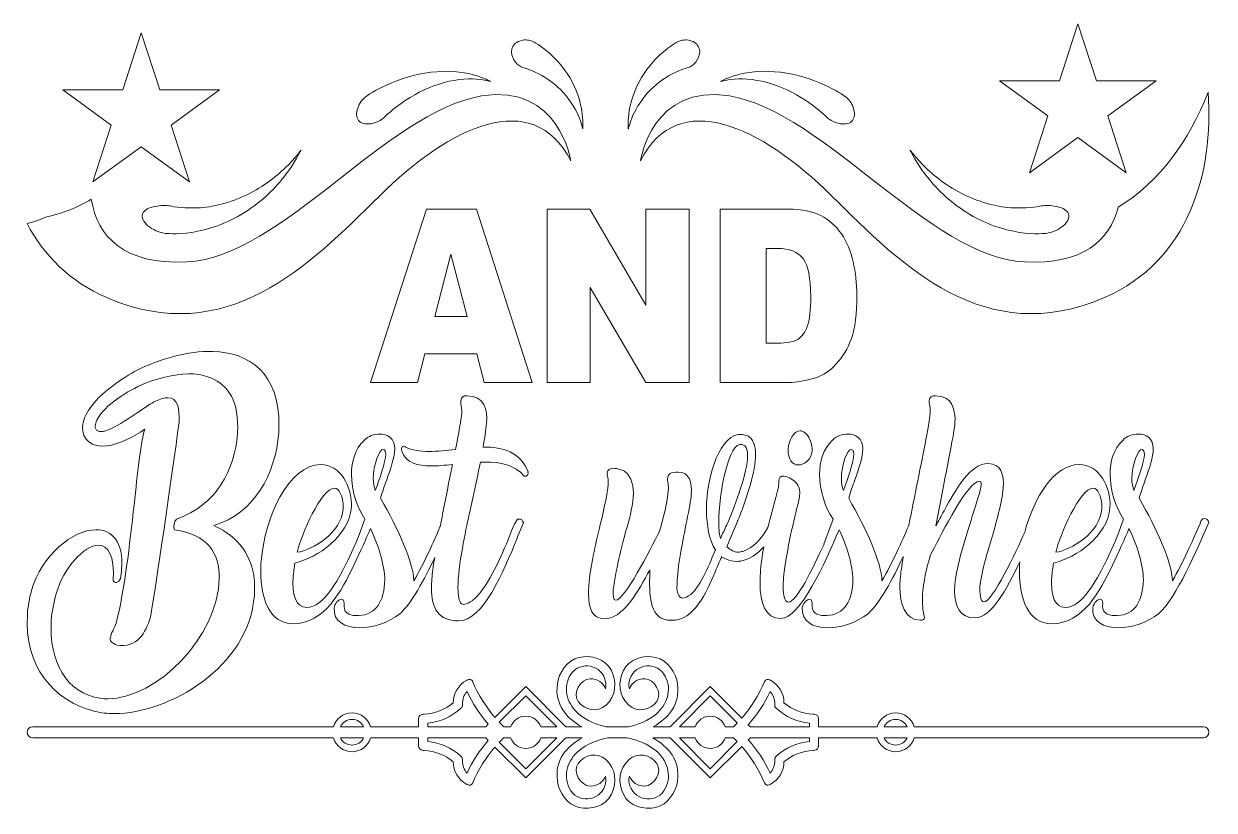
# Model space of a CAD drawing. Header units: inches. Extents: x 1.2 to 13.8, y -17.7 to -0.3.
# Drawn here: x 1.17 to 13.85, y -17.69 to -9.32 of the extents above; entities that cross this region are included whole.
import ezdxf

# ---------------------------------------------------------------- set-up
doc = ezdxf.new("R2010")
doc.units = ezdxf.units.IN
doc.header["$MEASUREMENT"] = 0
doc.layers.add('Layer 1', color=7, linetype='Continuous')

# ---------------------------------------------------------------- blocks, each defined once
blk = doc.blocks.new('block 2')
at = {"layer": 'Layer 1', "lineweight": 0}
for points, knots in [([(12.66, -15.516), (12.658, -15.607), (12.743, -15.621), (12.814, -15.617), (13.005, -15.609), (13.087, -15.465), (13.094, -15.233), (13.092, -15.089), (13.026, -14.854), (12.94, -14.691), (12.897, -14.794), (12.834, -14.938), (12.763, -15.081), (12.635, -15.354), (12.454, -15.704), (12.118, -15.704), (11.866, -15.704), (11.774, -15.438), (11.774, -15.147), (11.774, -15.114), (11.774, -15.081), (11.777, -15.046), (11.64, -15.339), (11.467, -15.642), (11.304, -15.642), (11.138, -15.642), (11.084, -15.522), (11.084, -15.356), (11.084, -15.337), (11.084, -15.311), (11.085, -15.292), (11.109, -15.075), (11.201, -14.78), (11.272, -14.561), (11.32, -14.409), (11.362, -14.284), (11.367, -14.227), (11.369, -14.2), (11.364, -14.189), (11.351, -14.189), (11.221, -14.189), (10.95, -14.736), (10.85, -14.932), (10.85, -14.932), (10.85, -14.93), (10.85, -14.93), (10.85, -14.93), (10.821, -14.989), (10.821, -14.989), (10.821, -14.989), (10.823, -14.989), (10.823, -14.989), (10.783, -15.1), (10.753, -15.265), (10.742, -15.396), (10.736, -15.495), (10.749, -15.567), (10.756, -15.605), (10.76, -15.617), (10.762, -15.628), (10.762, -15.636), (10.762, -15.659), (10.746, -15.666), (10.72, -15.666), (10.547, -15.666), (10.501, -15.486), (10.501, -15.313), (10.501, -15.286), (10.503, -15.257), (10.505, -15.227), (10.509, -15.168), (10.521, -15.085), (10.537, -14.988), (10.426, -15.226), (10.287, -15.488), (10.162, -15.598), (10.044, -15.691), (9.872, -15.748), (9.735, -15.748), (9.576, -15.748), (9.451, -15.68), (9.462, -15.535), (9.466, -15.495), (9.502, -15.444), (9.54, -15.444), (9.569, -15.444), (9.569, -15.482), (9.567, -15.516), (9.565, -15.607), (9.65, -15.621), (9.721, -15.617), (9.912, -15.609), (9.994, -15.465), (10.001, -15.233), (9.999, -15.092), (9.936, -14.865), (9.853, -14.703), (9.708, -15.051), (9.437, -15.649), (9.234, -15.649), (9.066, -15.649), (9.012, -15.48), (9.012, -15.269), (9.012, -15.235), (9.014, -15.2), (9.016, -15.166), (9.022, -15.072), (9.035, -14.979), (9.052, -14.886), (8.983, -14.964), (8.899, -15.019), (8.808, -15.037), (8.744, -15.048), (8.668, -15.033), (8.605, -14.991), (8.578, -15.043), (8.56, -15.088), (8.538, -15.143), (8.437, -15.379), (8.314, -15.668), (8.068, -15.668), (7.835, -15.668), (7.835, -15.419), (7.837, -15.204), (7.837, -15.168), (7.839, -15.168), (7.837, -15.134), (7.837, -15.134), (7.815, -15.174), (7.815, -15.174), (7.687, -15.402), (7.549, -15.651), (7.352, -15.651), (7.228, -15.651), (7.186, -15.543), (7.186, -15.385), (7.186, -15.358), (7.188, -15.328), (7.19, -15.299), (7.202, -15.105), (7.26, -14.864), (7.311, -14.647), (7.352, -14.472), (7.389, -14.318), (7.396, -14.225), (7.399, -14.181), (7.392, -14.151), (7.389, -14.13), (7.389, -14.13), (7.389, -14.132), (7.389, -14.132), (7.385, -14.122), (7.385, -14.111), (7.385, -14.099), (7.389, -14.063), (7.416, -14.05), (7.452, -14.05), (7.497, -14.05), (7.557, -14.071), (7.577, -14.086), (7.645, -14.141), (7.669, -14.248), (7.662, -14.358), (7.652, -14.48), (7.615, -14.609), (7.589, -14.695), (7.546, -14.856), (7.466, -15.172), (7.45, -15.341), (7.448, -15.402), (7.452, -15.455), (7.474, -15.455), (7.569, -15.455), (7.839, -14.923), (7.942, -14.721), (7.942, -14.721), (7.94, -14.723), (7.94, -14.723), (7.989, -14.552), (8.025, -14.436), (8.036, -14.265), (8.038, -14.244), (8.034, -14.217), (8.03, -14.196), (8.028, -14.181), (8.027, -14.164), (8.027, -14.164), (8.03, -14.109), (8.061, -14.09), (8.142, -14.09), (8.262, -14.09), (8.289, -14.2), (8.28, -14.333), (8.276, -14.381), (8.256, -14.485), (8.231, -14.609), (8.189, -14.824), (8.133, -15.103), (8.128, -15.278), (8.121, -15.4), (8.159, -15.442), (8.206, -15.429), (8.332, -15.398), (8.433, -15.166), (8.504, -14.997), (8.504, -14.997), (8.538, -14.917), (8.538, -14.917), (8.471, -14.818), (8.442, -14.66), (8.442, -14.491), (8.442, -14.111), (8.593, -13.67), (8.822, -13.689), (8.925, -13.698), (8.965, -13.782), (8.965, -13.902), (8.965, -14.084), (8.876, -14.35), (8.793, -14.565), (8.793, -14.565), (8.773, -14.609), (8.773, -14.609), (8.773, -14.609), (8.775, -14.607), (8.775, -14.607), (8.775, -14.607), (8.761, -14.641), (8.761, -14.641), (8.761, -14.641), (8.71, -14.765), (8.71, -14.765), (8.71, -14.765), (8.659, -14.885), (8.659, -14.885), (8.696, -14.921), (8.739, -14.942), (8.779, -14.942), (8.793, -14.942), (8.811, -14.938), (8.829, -14.934), (8.934, -14.903), (9.033, -14.8), (9.096, -14.68), (9.121, -14.573), (9.15, -14.466), (9.18, -14.36), (9.18, -14.36), (9.205, -14.263), (9.205, -14.263), (9.205, -14.263), (9.205, -14.265), (9.205, -14.265), (9.209, -14.242), (9.211, -14.221), (9.211, -14.206), (9.211, -14.187), (9.213, -14.175), (9.214, -14.166), (9.223, -14.13), (9.256, -14.126), (9.29, -14.137), (9.39, -14.179), (9.435, -14.225), (9.435, -14.305), (9.435, -14.345), (9.426, -14.392), (9.411, -14.449), (9.363, -14.63), (9.285, -14.987), (9.261, -15.221), (9.26, -15.248), (9.258, -15.284), (9.258, -15.307), (9.258, -15.406), (9.274, -15.472), (9.314, -15.474), (9.402, -15.474), (9.573, -15.12), (9.694, -14.856), (9.694, -14.856), (9.693, -14.856), (9.693, -14.856), (9.693, -14.856), (9.789, -14.592), (9.789, -14.592), (9.706, -14.468), (9.646, -14.286), (9.646, -14.113), (9.646, -13.978), (9.683, -13.846), (9.78, -13.753), (9.824, -13.708), (9.887, -13.685), (9.947, -13.685), (10.03, -13.685), (10.106, -13.73), (10.106, -13.843), (10.106, -13.93), (10.066, -14.046), (10.021, -14.172), (9.999, -14.236), (9.975, -14.301), (9.956, -14.369), (10.142, -14.693), (10.306, -15.052), (10.31, -15.248), (10.42, -15.058), (10.529, -14.816), (10.588, -14.674), (10.59, -14.67), (10.594, -14.664), (10.594, -14.664), (10.594, -14.664), (10.597, -14.655), (10.597, -14.655), (10.627, -14.503), (10.66, -14.341), (10.691, -14.185), (10.756, -13.862), (10.816, -13.569), (10.823, -13.47), (10.825, -13.424), (10.82, -13.392), (10.816, -13.365), (10.814, -13.35), (10.812, -13.337), (10.812, -13.327), (10.814, -13.289), (10.845, -13.278), (10.879, -13.278), (11.062, -13.278), (11.096, -13.43), (11.087, -13.571), (11.08, -13.656), (11.006, -14.031), (10.946, -14.333), (10.946, -14.333), (10.883, -14.662), (10.883, -14.662), (10.914, -14.613), (10.939, -14.558), (10.971, -14.504), (11.1, -14.267), (11.25, -13.999), (11.442, -13.999), (11.573, -13.999), (11.613, -14.113), (11.601, -14.263), (11.588, -14.417), (11.528, -14.624), (11.472, -14.816), (11.416, -14.999), (11.364, -15.185), (11.353, -15.309), (11.351, -15.366), (11.355, -15.472), (11.395, -15.472), (11.488, -15.472), (11.735, -14.943), (11.83, -14.73), (11.929, -14.354), (12.148, -14.01), (12.41, -14.01), (12.622, -14.01), (12.749, -14.242), (12.738, -14.466), (12.707, -14.782), (12.382, -14.997), (12.138, -15.058), (12.128, -15.105), (12.123, -15.157), (12.118, -15.212), (12.116, -15.233), (12.116, -15.261), (12.116, -15.282), (12.116, -15.404), (12.145, -15.522), (12.262, -15.533), (12.447, -15.526), (12.591, -15.242), (12.683, -15.062), (12.683, -15.062), (12.683, -15.065), (12.683, -15.065), (12.737, -14.958), (12.784, -14.848), (12.822, -14.759), (12.822, -14.759), (12.882, -14.592), (12.882, -14.592), (12.799, -14.468), (12.739, -14.286), (12.739, -14.113), (12.739, -13.978), (12.776, -13.846), (12.873, -13.753), (12.917, -13.708), (12.98, -13.685), (13.04, -13.685), (13.123, -13.685), (13.199, -13.73), (13.199, -13.843), (13.199, -13.93), (13.159, -14.046), (13.114, -14.172), (13.092, -14.236), (13.068, -14.301), (13.049, -14.369), (13.235, -14.693), (13.399, -15.052), (13.403, -15.248), (13.513, -15.058), (13.622, -14.816), (13.681, -14.674), (13.683, -14.67), (13.687, -14.664), (13.687, -14.664), (13.687, -14.664), (13.701, -14.63), (13.701, -14.63), (13.701, -14.63), (13.699, -14.63), (13.699, -14.63), (13.71, -14.603), (13.717, -14.584), (13.745, -14.584), (13.766, -14.584), (13.783, -14.601), (13.792, -14.626), (13.792, -14.626), (13.781, -14.651), (13.781, -14.651), (13.781, -14.651), (13.775, -14.658), (13.775, -14.658), (13.67, -14.906), (13.446, -15.429), (13.255, -15.598), (13.137, -15.691), (12.965, -15.748), (12.828, -15.748), (12.669, -15.748), (12.544, -15.68), (12.555, -15.535), (12.559, -15.495), (12.595, -15.444), (12.633, -15.444), (12.662, -15.444), (12.662, -15.482), (12.66, -15.516)], [0, 0, 0, 0, 1, 1, 1, 2, 2, 2, 3, 3, 3, 4, 4, 4, 5, 5, 5, 6, 6, 6, 7, 7, 7, 8, 8, 8, 9, 9, 9, 10, 10, 10, 11, 11, 11, 12, 12, 12, 13, 13, 13, 14, 14, 14, 15, 15, 15, 16, 16, 16, 17, 17, 17, 18, 18, 18, 19, 19, 19, 20, 20, 20, 21, 21, 21, 22, 22, 22, 23, 23, 23, 24, 24, 24, 25, 25, 25, 26, 26, 26, 27, 27, 27, 28, 28, 28, 29, 29, 29, 30, 30, 30, 31, 31, 31, 32, 32, 32, 33, 33, 33, 34, 34, 34, 35, 35, 35, 36, 36, 36, 37, 37, 37, 38, 38, 38, 39, 39, 39, 40, 40, 40, 41, 41, 41, 42, 42, 42, 43, 43, 43, 44, 44, 44, 45, 45, 45, 46, 46, 46, 47, 47, 47, 48, 48, 48, 49, 49, 49, 50, 50, 50, 51, 51, 51, 52, 52, 52, 53, 53, 53, 54, 54, 54, 55, 55, 55, 56, 56, 56, 57, 57, 57, 58, 58, 58, 59, 59, 59, 60, 60, 60, 61, 61, 61, 62, 62, 62, 63, 63, 63, 64, 64, 64, 65, 65, 65, 66, 66, 66, 67, 67, 67, 68, 68, 68, 69, 69, 69, 70, 70, 70, 71, 71, 71, 72, 72, 72, 73, 73, 73, 74, 74, 74, 75, 75, 75, 76, 76, 76, 77, 77, 77, 78, 78, 78, 79, 79, 79, 80, 80, 80, 81, 81, 81, 82, 82, 82, 83, 83, 83, 84, 84, 84, 85, 85, 85, 86, 86, 86, 87, 87, 87, 88, 88, 88, 89, 89, 89, 90, 90, 90, 91, 91, 91, 92, 92, 92, 93, 93, 93, 94, 94, 94, 95, 95, 95, 96, 96, 96, 97, 97, 97, 98, 98, 98, 99, 99, 99, 100, 100, 100, 101, 101, 101, 102, 102, 102, 103, 103, 103, 104, 104, 104, 105, 105, 105, 106, 106, 106, 107, 107, 107, 108, 108, 108, 109, 109, 109, 110, 110, 110, 111, 111, 111, 112, 112, 112, 113, 113, 113, 114, 114, 114, 115, 115, 115, 116, 116, 116, 117, 117, 117, 118, 118, 118, 119, 119, 119, 120, 120, 120, 121, 121, 121, 122, 122, 122, 123, 123, 123, 124, 124, 124, 125, 125, 125, 126, 126, 126, 127, 127, 127, 128, 128, 128, 129, 129, 129, 130, 130, 130, 131, 131, 131, 132, 132, 132, 133, 133, 133, 134, 134, 134, 135, 135, 135, 136, 136, 136, 137, 137, 137, 138, 138, 138, 139, 139, 139, 140, 140, 140, 141, 141, 141, 142, 142, 142, 143, 143, 143, 144, 144, 144, 145, 145, 145, 146, 146, 146, 147, 147, 147, 148, 148, 148, 149, 149, 149, 150, 150, 150, 150]), ([(8.665, -14.636), (8.753, -14.428), (8.88, -14.088), (8.88, -13.917), (8.88, -13.85), (8.864, -13.808), (8.822, -13.797), (8.677, -13.753), (8.573, -14.316), (8.573, -14.632), (8.573, -14.704), (8.58, -14.763), (8.591, -14.797), (8.591, -14.797), (8.602, -14.771), (8.602, -14.771), (8.621, -14.727), (8.645, -14.681), (8.665, -14.636)], [0, 0, 0, 0, 1, 1, 1, 2, 2, 2, 3, 3, 3, 4, 4, 4, 5, 5, 5, 6, 6, 6, 6]), ([(9.918, -14.236), (9.963, -14.111), (10.026, -13.924), (10.008, -13.877), (10.008, -13.877), (10.01, -13.877), (10.01, -13.877), (10.003, -13.86), (9.995, -13.852), (9.986, -13.85), (9.945, -13.841), (9.878, -14.012), (9.878, -14.162), (9.878, -14.206), (9.885, -14.248), (9.899, -14.286), (9.899, -14.286), (9.918, -14.236), (9.918, -14.236)], [0, 0, 0, 0, 1, 1, 1, 2, 2, 2, 3, 3, 3, 4, 4, 4, 5, 5, 5, 6, 6, 6, 6]), ([(13.011, -14.236), (13.056, -14.111), (13.119, -13.924), (13.101, -13.877), (13.101, -13.877), (13.103, -13.877), (13.103, -13.877), (13.096, -13.86), (13.088, -13.852), (13.079, -13.85), (13.038, -13.841), (12.971, -14.012), (12.971, -14.162), (12.971, -14.206), (12.978, -14.248), (12.993, -14.286), (12.993, -14.286), (13.011, -14.236), (13.011, -14.236)], [0, 0, 0, 0, 1, 1, 1, 2, 2, 2, 3, 3, 3, 4, 4, 4, 5, 5, 5, 6, 6, 6, 6]), ([(12.161, -14.944), (12.324, -14.919), (12.633, -14.736), (12.651, -14.482), (12.656, -14.43), (12.647, -14.377), (12.624, -14.322), (12.606, -14.28), (12.582, -14.261), (12.559, -14.261), (12.418, -14.261), (12.201, -14.763), (12.161, -14.944)], [0, 0, 0, 0, 1, 1, 1, 2, 2, 2, 3, 3, 3, 4, 4, 4, 4])]:
    blk.add_open_spline(points, degree=3, knots=knots, dxfattribs=at)
blk = doc.blocks.new('block 5')
at = {"layer": 'Layer 1', "lineweight": 0}
for points, knots in [([(13.792, -16.859), (13.792, -16.892), (13.765, -16.919), (13.732, -16.919), (13.732, -16.919), (10.654, -16.919), (10.654, -16.919), (10.628, -17.004), (10.549, -17.066), (10.456, -17.066), (10.363, -17.066), (10.284, -17.004), (10.259, -16.919), (10.259, -16.919), (9.636, -16.919), (9.636, -16.919), (9.636, -16.919), (9.636, -17.003), (9.636, -17.003), (9.636, -17.032), (9.615, -17.047), (9.593, -17.05), (9.588, -17.052), (9.583, -17.053), (9.577, -17.054), (9.461, -17.058), (9.355, -17.1), (9.267, -17.174), (9.266, -17.273), (9.212, -17.363), (9.126, -17.412), (9.123, -17.415), (9.119, -17.416), (9.115, -17.417), (9.094, -17.427), (9.07, -17.424), (9.058, -17.396), (8.998, -17.254), (8.917, -17.125), (8.817, -17.01), (8.817, -17.01), (8.482, -17.346), (8.482, -17.346), (8.482, -17.346), (8.055, -16.919), (8.055, -16.919), (8.055, -16.919), (7.869, -16.919), (7.869, -16.919), (8.037, -17.011), (8.162, -17.158), (8.134, -17.375), (8.119, -17.496), (8.029, -17.63), (7.904, -17.659), (7.777, -17.689), (7.618, -17.646), (7.557, -17.519), (7.496, -17.392), (7.509, -17.25), (7.615, -17.152), (7.707, -17.067), (7.844, -17.095), (7.912, -17.191), (7.975, -17.281), (7.888, -17.428), (7.784, -17.432), (7.707, -17.435), (7.646, -17.389), (7.621, -17.326), (7.613, -17.359), (7.614, -17.395), (7.626, -17.428), (7.687, -17.602), (7.924, -17.62), (8.006, -17.452), (8.075, -17.312), (8.022, -17.155), (7.906, -17.057), (7.817, -16.982), (7.711, -16.942), (7.599, -16.919), (7.599, -16.919), (7.516, -16.919), (7.516, -16.919), (7.511, -16.92), (7.506, -16.92), (7.5, -16.92), (7.498, -16.919), (7.496, -16.919), (7.494, -16.919), (7.492, -16.919), (7.49, -16.919), (7.488, -16.92), (7.482, -16.92), (7.476, -16.92), (7.472, -16.919), (7.472, -16.919), (7.388, -16.919), (7.388, -16.919), (7.277, -16.942), (7.171, -16.982), (7.082, -17.057), (6.966, -17.155), (6.912, -17.312), (6.981, -17.452), (7.064, -17.62), (7.3, -17.602), (7.361, -17.428), (7.373, -17.395), (7.374, -17.359), (7.366, -17.326), (7.342, -17.389), (7.281, -17.435), (7.204, -17.432), (7.1, -17.428), (7.012, -17.281), (7.076, -17.191), (7.144, -17.095), (7.28, -17.067), (7.373, -17.152), (7.479, -17.25), (7.491, -17.392), (7.43, -17.519), (7.369, -17.646), (7.211, -17.689), (7.084, -17.659), (6.959, -17.63), (6.869, -17.496), (6.854, -17.375), (6.826, -17.158), (6.95, -17.011), (7.118, -16.919), (7.118, -16.919), (6.945, -16.919), (6.945, -16.919), (6.945, -16.919), (6.518, -17.346), (6.518, -17.346), (6.518, -17.346), (6.189, -17.017), (6.189, -17.017), (6.092, -17.13), (6.013, -17.256), (5.954, -17.396), (5.943, -17.424), (5.918, -17.427), (5.897, -17.417), (5.894, -17.416), (5.89, -17.415), (5.886, -17.412), (5.8, -17.363), (5.747, -17.273), (5.745, -17.174), (5.657, -17.1), (5.551, -17.058), (5.436, -17.054), (5.43, -17.053), (5.424, -17.052), (5.419, -17.05), (5.397, -17.047), (5.376, -17.032), (5.376, -17.003), (5.376, -17.003), (5.376, -16.919), (5.376, -16.919), (5.376, -16.919), (4.865, -16.919), (4.865, -16.919), (4.84, -17.004), (4.761, -17.066), (4.668, -17.066), (4.574, -17.066), (4.496, -17.004), (4.47, -16.919), (4.47, -16.919), (1.268, -16.919), (1.268, -16.919), (1.235, -16.919), (1.208, -16.892), (1.208, -16.859), (1.208, -16.827), (1.235, -16.8), (1.268, -16.8), (1.268, -16.8), (4.47, -16.8), (4.47, -16.8), (4.496, -16.715), (4.574, -16.653), (4.668, -16.653), (4.761, -16.653), (4.84, -16.715), (4.865, -16.8), (4.865, -16.8), (5.376, -16.8), (5.376, -16.8), (5.376, -16.8), (5.376, -16.716), (5.376, -16.716), (5.376, -16.687), (5.397, -16.671), (5.419, -16.669), (5.424, -16.667), (5.43, -16.666), (5.436, -16.665), (5.551, -16.66), (5.657, -16.619), (5.745, -16.545), (5.747, -16.446), (5.8, -16.356), (5.886, -16.307), (5.89, -16.304), (5.894, -16.303), (5.897, -16.302), (5.918, -16.292), (5.943, -16.295), (5.954, -16.323), (6.013, -16.462), (6.092, -16.589), (6.189, -16.702), (6.189, -16.702), (6.518, -16.373), (6.518, -16.373), (6.518, -16.373), (6.945, -16.8), (6.945, -16.8), (6.945, -16.8), (7.113, -16.8), (7.113, -16.8), (6.948, -16.708), (6.826, -16.562), (6.854, -16.347), (6.869, -16.226), (6.959, -16.092), (7.084, -16.063), (7.211, -16.033), (7.369, -16.076), (7.43, -16.203), (7.491, -16.33), (7.479, -16.472), (7.373, -16.57), (7.28, -16.655), (7.144, -16.627), (7.076, -16.531), (7.012, -16.44), (7.1, -16.294), (7.204, -16.29), (7.281, -16.287), (7.342, -16.333), (7.366, -16.396), (7.374, -16.363), (7.373, -16.327), (7.361, -16.293), (7.3, -16.12), (7.064, -16.102), (6.981, -16.27), (6.912, -16.41), (6.966, -16.567), (7.082, -16.665), (7.167, -16.737), (7.269, -16.777), (7.375, -16.8), (7.375, -16.8), (7.613, -16.8), (7.613, -16.8), (7.719, -16.777), (7.821, -16.737), (7.906, -16.665), (8.022, -16.567), (8.075, -16.41), (8.006, -16.27), (7.924, -16.102), (7.687, -16.12), (7.626, -16.293), (7.614, -16.327), (7.613, -16.363), (7.621, -16.396), (7.646, -16.333), (7.707, -16.287), (7.784, -16.29), (7.888, -16.294), (7.975, -16.44), (7.912, -16.531), (7.844, -16.627), (7.707, -16.655), (7.615, -16.57), (7.509, -16.472), (7.496, -16.33), (7.557, -16.203), (7.618, -16.076), (7.777, -16.033), (7.904, -16.063), (8.029, -16.092), (8.119, -16.226), (8.134, -16.347), (8.162, -16.562), (8.04, -16.708), (7.875, -16.8), (7.875, -16.8), (8.055, -16.8), (8.055, -16.8), (8.055, -16.8), (8.482, -16.373), (8.482, -16.373), (8.482, -16.373), (8.817, -16.709), (8.817, -16.709), (8.917, -16.594), (8.998, -16.465), (9.058, -16.323), (9.07, -16.295), (9.094, -16.292), (9.115, -16.302), (9.119, -16.303), (9.123, -16.304), (9.126, -16.307), (9.212, -16.356), (9.266, -16.446), (9.267, -16.545), (9.355, -16.619), (9.461, -16.66), (9.577, -16.665), (9.583, -16.666), (9.588, -16.667), (9.593, -16.669), (9.615, -16.671), (9.636, -16.687), (9.636, -16.716), (9.636, -16.716), (9.636, -16.8), (9.636, -16.8), (9.636, -16.8), (10.259, -16.8), (10.259, -16.8), (10.284, -16.715), (10.363, -16.653), (10.456, -16.653), (10.549, -16.653), (10.628, -16.715), (10.654, -16.8), (10.654, -16.8), (13.732, -16.8), (13.732, -16.8), (13.765, -16.8), (13.792, -16.827), (13.792, -16.859)], [0, 0, 0, 0, 1, 1, 1, 2, 2, 2, 3, 3, 3, 4, 4, 4, 5, 5, 5, 6, 6, 6, 7, 7, 7, 8, 8, 8, 9, 9, 9, 10, 10, 10, 11, 11, 11, 12, 12, 12, 13, 13, 13, 14, 14, 14, 15, 15, 15, 16, 16, 16, 17, 17, 17, 18, 18, 18, 19, 19, 19, 20, 20, 20, 21, 21, 21, 22, 22, 22, 23, 23, 23, 24, 24, 24, 25, 25, 25, 26, 26, 26, 27, 27, 27, 28, 28, 28, 29, 29, 29, 30, 30, 30, 31, 31, 31, 32, 32, 32, 33, 33, 33, 34, 34, 34, 35, 35, 35, 36, 36, 36, 37, 37, 37, 38, 38, 38, 39, 39, 39, 40, 40, 40, 41, 41, 41, 42, 42, 42, 43, 43, 43, 44, 44, 44, 45, 45, 45, 46, 46, 46, 47, 47, 47, 48, 48, 48, 49, 49, 49, 50, 50, 50, 51, 51, 51, 52, 52, 52, 53, 53, 53, 54, 54, 54, 55, 55, 55, 56, 56, 56, 57, 57, 57, 58, 58, 58, 59, 59, 59, 60, 60, 60, 61, 61, 61, 62, 62, 62, 63, 63, 63, 64, 64, 64, 65, 65, 65, 66, 66, 66, 67, 67, 67, 68, 68, 68, 69, 69, 69, 70, 70, 70, 71, 71, 71, 72, 72, 72, 73, 73, 73, 74, 74, 74, 75, 75, 75, 76, 76, 76, 77, 77, 77, 78, 78, 78, 79, 79, 79, 80, 80, 80, 81, 81, 81, 82, 82, 82, 83, 83, 83, 84, 84, 84, 85, 85, 85, 86, 86, 86, 87, 87, 87, 88, 88, 88, 89, 89, 89, 90, 90, 90, 91, 91, 91, 92, 92, 92, 93, 93, 93, 94, 94, 94, 95, 95, 95, 96, 96, 96, 97, 97, 97, 98, 98, 98, 99, 99, 99, 100, 100, 100, 101, 101, 101, 102, 102, 102, 103, 103, 103, 104, 104, 104, 105, 105, 105, 106, 106, 106, 107, 107, 107, 108, 108, 108, 109, 109, 109, 110, 110, 110, 111, 111, 111, 112, 112, 112, 113, 113, 113, 114, 114, 114, 115, 115, 115, 115]), ([(6.119, -16.772), (6.028, -16.668), (5.952, -16.552), (5.893, -16.426), (5.86, -16.461), (5.842, -16.507), (5.844, -16.558), (5.844, -16.56), (5.844, -16.562), (5.843, -16.564), (5.846, -16.577), (5.842, -16.592), (5.828, -16.604), (5.728, -16.694), (5.608, -16.748), (5.476, -16.761), (5.476, -16.761), (5.476, -16.8), (5.476, -16.8), (5.476, -16.8), (6.091, -16.8), (6.091, -16.8), (6.091, -16.8), (6.119, -16.772), (6.119, -16.772)], [0, 0, 0, 0, 1, 1, 1, 2, 2, 2, 3, 3, 3, 4, 4, 4, 5, 5, 5, 6, 6, 6, 7, 7, 7, 8, 8, 8, 8]), ([(6.236, -16.753), (6.251, -16.769), (6.267, -16.785), (6.283, -16.8), (6.283, -16.8), (6.357, -16.8), (6.357, -16.8), (6.382, -16.735), (6.444, -16.688), (6.518, -16.688), (6.592, -16.688), (6.655, -16.735), (6.679, -16.8), (6.679, -16.8), (6.847, -16.8), (6.847, -16.8), (6.847, -16.8), (6.518, -16.471), (6.518, -16.471), (6.518, -16.471), (6.236, -16.753), (6.236, -16.753)], [0, 0, 0, 0, 1, 1, 1, 2, 2, 2, 3, 3, 3, 4, 4, 4, 5, 5, 5, 6, 6, 6, 7, 7, 7, 7]), ([(8.153, -16.8), (8.153, -16.8), (8.321, -16.8), (8.321, -16.8), (8.345, -16.735), (8.408, -16.688), (8.482, -16.688), (8.555, -16.688), (8.618, -16.735), (8.642, -16.8), (8.642, -16.8), (8.73, -16.8), (8.73, -16.8), (8.743, -16.787), (8.757, -16.773), (8.77, -16.76), (8.77, -16.76), (8.482, -16.471), (8.482, -16.471), (8.482, -16.471), (8.153, -16.8), (8.153, -16.8)], [0, 0, 0, 0, 1, 1, 1, 2, 2, 2, 3, 3, 3, 4, 4, 4, 5, 5, 5, 6, 6, 6, 7, 7, 7, 7]), ([(9.537, -16.761), (9.404, -16.748), (9.284, -16.694), (9.184, -16.604), (9.17, -16.592), (9.167, -16.577), (9.169, -16.564), (9.169, -16.562), (9.168, -16.56), (9.169, -16.558), (9.17, -16.507), (9.152, -16.461), (9.119, -16.426), (9.059, -16.555), (8.981, -16.673), (8.887, -16.779), (8.887, -16.779), (8.909, -16.8), (8.909, -16.8), (8.909, -16.8), (9.537, -16.8), (9.537, -16.8), (9.537, -16.8), (9.537, -16.761), (9.537, -16.761)], [0, 0, 0, 0, 1, 1, 1, 2, 2, 2, 3, 3, 3, 4, 4, 4, 5, 5, 5, 6, 6, 6, 7, 7, 7, 8, 8, 8, 8]), ([(4.544, -16.8), (4.544, -16.8), (4.791, -16.8), (4.791, -16.8), (4.769, -16.754), (4.722, -16.723), (4.668, -16.723), (4.613, -16.723), (4.567, -16.754), (4.544, -16.8)], [0, 0, 0, 0, 1, 1, 1, 2, 2, 2, 3, 3, 3, 3]), ([(10.333, -16.8), (10.333, -16.8), (10.579, -16.8), (10.579, -16.8), (10.557, -16.754), (10.51, -16.723), (10.456, -16.723), (10.402, -16.723), (10.355, -16.754), (10.333, -16.8)], [0, 0, 0, 0, 1, 1, 1, 2, 2, 2, 3, 3, 3, 3]), ([(4.791, -16.919), (4.791, -16.919), (4.544, -16.919), (4.544, -16.919), (4.567, -16.965), (4.613, -16.996), (4.668, -16.996), (4.722, -16.996), (4.769, -16.965), (4.791, -16.919)], [0, 0, 0, 0, 1, 1, 1, 2, 2, 2, 3, 3, 3, 3]), ([(6.119, -16.947), (6.119, -16.947), (6.091, -16.919), (6.091, -16.919), (6.091, -16.919), (5.476, -16.919), (5.476, -16.919), (5.476, -16.919), (5.476, -16.958), (5.476, -16.958), (5.608, -16.971), (5.728, -17.025), (5.828, -17.115), (5.842, -17.127), (5.846, -17.142), (5.843, -17.155), (5.844, -17.157), (5.844, -17.159), (5.844, -17.161), (5.842, -17.212), (5.86, -17.258), (5.893, -17.293), (5.952, -17.167), (6.028, -17.051), (6.119, -16.947)], [0, 0, 0, 0, 1, 1, 1, 2, 2, 2, 3, 3, 3, 4, 4, 4, 5, 5, 5, 6, 6, 6, 7, 7, 7, 8, 8, 8, 8]), ([(6.847, -16.919), (6.847, -16.919), (6.679, -16.919), (6.679, -16.919), (6.655, -16.984), (6.592, -17.031), (6.518, -17.031), (6.444, -17.031), (6.382, -16.984), (6.357, -16.919), (6.357, -16.919), (6.283, -16.919), (6.283, -16.919), (6.267, -16.934), (6.251, -16.95), (6.236, -16.966), (6.236, -16.966), (6.518, -17.248), (6.518, -17.248), (6.518, -17.248), (6.847, -16.919), (6.847, -16.919)], [0, 0, 0, 0, 1, 1, 1, 2, 2, 2, 3, 3, 3, 4, 4, 4, 5, 5, 5, 6, 6, 6, 7, 7, 7, 7]), ([(8.77, -16.959), (8.757, -16.946), (8.743, -16.932), (8.73, -16.919), (8.73, -16.919), (8.642, -16.919), (8.642, -16.919), (8.618, -16.984), (8.555, -17.031), (8.482, -17.031), (8.408, -17.031), (8.345, -16.984), (8.321, -16.919), (8.321, -16.919), (8.153, -16.919), (8.153, -16.919), (8.153, -16.919), (8.482, -17.248), (8.482, -17.248), (8.482, -17.248), (8.77, -16.959), (8.77, -16.959)], [0, 0, 0, 0, 1, 1, 1, 2, 2, 2, 3, 3, 3, 4, 4, 4, 5, 5, 5, 6, 6, 6, 7, 7, 7, 7]), ([(9.537, -16.919), (9.537, -16.919), (8.909, -16.919), (8.909, -16.919), (8.909, -16.919), (8.887, -16.94), (8.887, -16.94), (8.981, -17.046), (9.059, -17.164), (9.119, -17.293), (9.152, -17.258), (9.17, -17.212), (9.169, -17.161), (9.168, -17.159), (9.169, -17.157), (9.169, -17.155), (9.167, -17.142), (9.17, -17.127), (9.184, -17.115), (9.284, -17.025), (9.404, -16.971), (9.537, -16.958), (9.537, -16.958), (9.537, -16.919), (9.537, -16.919)], [0, 0, 0, 0, 1, 1, 1, 2, 2, 2, 3, 3, 3, 4, 4, 4, 5, 5, 5, 6, 6, 6, 7, 7, 7, 8, 8, 8, 8]), ([(10.579, -16.919), (10.579, -16.919), (10.333, -16.919), (10.333, -16.919), (10.355, -16.965), (10.402, -16.996), (10.456, -16.996), (10.51, -16.996), (10.557, -16.965), (10.579, -16.919)], [0, 0, 0, 0, 1, 1, 1, 2, 2, 2, 3, 3, 3, 3])]:
    blk.add_open_spline(points, degree=3, knots=knots, dxfattribs=at)
blk = doc.blocks.new('block 6')
at = {"layer": 'Layer 1', "lineweight": 0}
for points, knots in [([(5.913, -14.554), (5.881, -14.7), (5.796, -15.088), (5.796, -15.322), (5.796, -15.402), (5.805, -15.467), (5.834, -15.491), (5.856, -15.51), (5.906, -15.495), (5.975, -15.436), (6.125, -15.297), (6.262, -14.974), (6.345, -14.771), (6.345, -14.771), (6.344, -14.771), (6.344, -14.771), (6.376, -14.693), (6.403, -14.63), (6.43, -14.592), (6.432, -14.59), (6.439, -14.59), (6.45, -14.59), (6.468, -14.59), (6.483, -14.603), (6.492, -14.63), (6.492, -14.63), (6.427, -14.788), (6.427, -14.788), (6.427, -14.788), (6.429, -14.788), (6.429, -14.788), (6.273, -15.166), (6.063, -15.674), (5.801, -15.674), (5.586, -15.674), (5.514, -15.543), (5.514, -15.322), (5.514, -15.292), (5.516, -15.261), (5.518, -15.227), (5.522, -15.172), (5.532, -15.093), (5.548, -14.999), (5.438, -15.234), (5.301, -15.49), (5.178, -15.598), (5.06, -15.691), (4.888, -15.748), (4.751, -15.748), (4.592, -15.748), (4.467, -15.68), (4.478, -15.535), (4.482, -15.495), (4.518, -15.444), (4.556, -15.444), (4.585, -15.444), (4.585, -15.482), (4.583, -15.516), (4.581, -15.607), (4.666, -15.621), (4.737, -15.617), (4.928, -15.609), (5.01, -15.465), (5.017, -15.233), (5.015, -15.089), (4.949, -14.854), (4.863, -14.691), (4.82, -14.794), (4.757, -14.938), (4.686, -15.081), (4.558, -15.354), (4.377, -15.704), (4.041, -15.704), (3.789, -15.704), (3.697, -15.438), (3.697, -15.147), (3.697, -15.111), (3.697, -15.075), (3.701, -15.037), (3.701, -15.037), (3.701, -15.039), (3.701, -15.039), (3.735, -14.569), (3.999, -14.01), (4.333, -14.01), (4.545, -14.01), (4.671, -14.242), (4.661, -14.466), (4.63, -14.782), (4.304, -14.997), (4.06, -15.058), (4.051, -15.105), (4.046, -15.157), (4.041, -15.212), (4.039, -15.233), (4.039, -15.261), (4.039, -15.282), (4.039, -15.404), (4.068, -15.522), (4.185, -15.533), (4.37, -15.526), (4.514, -15.242), (4.606, -15.062), (4.606, -15.062), (4.606, -15.065), (4.606, -15.065), (4.66, -14.958), (4.707, -14.848), (4.745, -14.759), (4.745, -14.759), (4.805, -14.592), (4.805, -14.592), (4.722, -14.468), (4.662, -14.286), (4.662, -14.113), (4.662, -13.978), (4.699, -13.846), (4.796, -13.753), (4.84, -13.708), (4.903, -13.685), (4.963, -13.685), (5.046, -13.685), (5.122, -13.73), (5.122, -13.843), (5.122, -13.93), (5.082, -14.046), (5.037, -14.172), (5.015, -14.236), (4.991, -14.301), (4.972, -14.369), (5.158, -14.693), (5.322, -15.052), (5.326, -15.248), (5.436, -15.058), (5.545, -14.816), (5.604, -14.674), (5.605, -14.673), (5.606, -14.671), (5.607, -14.67), (5.64, -14.494), (5.678, -14.303), (5.713, -14.13), (5.713, -14.13), (5.738, -14.01), (5.738, -14.01), (5.657, -14.018), (5.583, -14.025), (5.512, -14.025), (5.366, -14.025), (5.246, -13.991), (5.201, -13.875), (5.19, -13.846), (5.192, -13.793), (5.237, -13.824), (5.237, -13.824), (5.235, -13.822), (5.235, -13.822), (5.308, -13.858), (5.395, -13.871), (5.487, -13.871), (5.574, -13.871), (5.677, -13.858), (5.771, -13.848), (5.803, -13.673), (5.83, -13.529), (5.836, -13.47), (5.837, -13.424), (5.832, -13.392), (5.828, -13.365), (5.827, -13.35), (5.825, -13.337), (5.825, -13.327), (5.828, -13.287), (5.857, -13.278), (5.892, -13.278), (6.08, -13.278), (6.11, -13.426), (6.1, -13.571), (6.094, -13.645), (6.08, -13.73), (6.063, -13.824), (6.275, -13.822), (6.459, -13.873), (6.542, -14.088), (6.542, -14.088), (6.541, -14.088), (6.541, -14.088), (6.552, -14.111), (6.53, -14.147), (6.501, -14.132), (6.401, -14.014), (6.248, -13.983), (6.08, -13.983), (6.08, -13.983), (6.035, -13.983), (6.035, -13.983), (6.011, -14.107), (5.982, -14.236), (5.953, -14.366), (5.953, -14.366), (5.919, -14.527), (5.919, -14.527), (5.919, -14.527), (5.913, -14.554), (5.913, -14.554)], [0, 0, 0, 0, 1, 1, 1, 2, 2, 2, 3, 3, 3, 4, 4, 4, 5, 5, 5, 6, 6, 6, 7, 7, 7, 8, 8, 8, 9, 9, 9, 10, 10, 10, 11, 11, 11, 12, 12, 12, 13, 13, 13, 14, 14, 14, 15, 15, 15, 16, 16, 16, 17, 17, 17, 18, 18, 18, 19, 19, 19, 20, 20, 20, 21, 21, 21, 22, 22, 22, 23, 23, 23, 24, 24, 24, 25, 25, 25, 26, 26, 26, 27, 27, 27, 28, 28, 28, 29, 29, 29, 30, 30, 30, 31, 31, 31, 32, 32, 32, 33, 33, 33, 34, 34, 34, 35, 35, 35, 36, 36, 36, 37, 37, 37, 38, 38, 38, 39, 39, 39, 40, 40, 40, 41, 41, 41, 42, 42, 42, 43, 43, 43, 44, 44, 44, 45, 45, 45, 46, 46, 46, 47, 47, 47, 48, 48, 48, 49, 49, 49, 50, 50, 50, 51, 51, 51, 52, 52, 52, 53, 53, 53, 54, 54, 54, 55, 55, 55, 56, 56, 56, 57, 57, 57, 58, 58, 58, 59, 59, 59, 60, 60, 60, 61, 61, 61, 62, 62, 62, 63, 63, 63, 64, 64, 64, 65, 65, 65, 66, 66, 66, 67, 67, 67, 68, 68, 68, 68]), ([(4.934, -14.236), (4.979, -14.111), (5.042, -13.924), (5.024, -13.877), (5.024, -13.877), (5.026, -13.877), (5.026, -13.877), (5.019, -13.86), (5.011, -13.852), (5.002, -13.85), (4.961, -13.841), (4.894, -14.012), (4.894, -14.162), (4.894, -14.206), (4.901, -14.248), (4.916, -14.286), (4.916, -14.286), (4.934, -14.236), (4.934, -14.236)], [0, 0, 0, 0, 1, 1, 1, 2, 2, 2, 3, 3, 3, 4, 4, 4, 5, 5, 5, 6, 6, 6, 6]), ([(4.084, -14.944), (4.247, -14.919), (4.556, -14.736), (4.574, -14.482), (4.579, -14.43), (4.57, -14.377), (4.547, -14.322), (4.529, -14.28), (4.505, -14.261), (4.482, -14.261), (4.341, -14.261), (4.124, -14.763), (4.084, -14.944)], [0, 0, 0, 0, 1, 1, 1, 2, 2, 2, 3, 3, 3, 4, 4, 4, 4])]:
    blk.add_open_spline(points, degree=3, knots=knots, dxfattribs=at)
blk = doc.blocks.new('block 8')
at = {"layer": 'Layer 1', "lineweight": 0}
for points in [[(6.587, -13.136), (6.075, -13.136), (5.996, -12.832), (5.442, -12.832), (5.365, -13.136), (4.866, -13.136), (5.46, -11.292), (5.993, -11.292), (6.587, -13.136)], [(5.895, -12.433), (5.721, -11.77), (5.548, -12.433), (5.895, -12.433)]]:
    blk.add_lwpolyline(points, dxfattribs=at)
blk = doc.blocks.new('block 10')
at = {"layer": 'Layer 1', "lineweight": 0}
for points, knots in [([(9.604, -13.086), (9.497, -13.12), (9.4, -13.136), (9.313, -13.136), (9.313, -13.136), (8.588, -13.136), (8.588, -13.136), (8.588, -13.136), (8.588, -11.292), (8.588, -11.292), (8.588, -11.292), (9.313, -11.292), (9.313, -11.292), (9.456, -11.292), (9.572, -11.315), (9.66, -11.36), (9.748, -11.406), (9.821, -11.471), (9.878, -11.555), (9.936, -11.64), (9.978, -11.738), (10.003, -11.851), (10.029, -11.963), (10.042, -12.082), (10.042, -12.208), (10.042, -12.405), (10.023, -12.558), (9.985, -12.667), (9.946, -12.775), (9.893, -12.866), (9.824, -12.939), (9.756, -13.013), (9.683, -13.062), (9.604, -13.086)], [0, 0, 0, 0, 1, 1, 1, 2, 2, 2, 3, 3, 3, 4, 4, 4, 5, 5, 5, 6, 6, 6, 7, 7, 7, 8, 8, 8, 9, 9, 9, 10, 10, 10, 11, 11, 11, 11]), ([(9.552, -12.219), (9.552, -12.024), (9.524, -11.89), (9.47, -11.818), (9.415, -11.746), (9.325, -11.71), (9.198, -11.71), (9.198, -11.71), (9.076, -11.71), (9.076, -11.71), (9.076, -11.71), (9.076, -12.717), (9.076, -12.717), (9.076, -12.717), (9.196, -12.717), (9.196, -12.717), (9.298, -12.717), (9.371, -12.704), (9.414, -12.678), (9.457, -12.651), (9.491, -12.605), (9.515, -12.539), (9.539, -12.474), (9.552, -12.367), (9.552, -12.219)], [0, 0, 0, 0, 1, 1, 1, 2, 2, 2, 3, 3, 3, 4, 4, 4, 5, 5, 5, 6, 6, 6, 7, 7, 7, 8, 8, 8, 8])]:
    blk.add_open_spline(points, degree=3, knots=knots, dxfattribs=at)

msp = doc.modelspace()

# ---------------------------------------------------------------- linework, layer by layer
at = {"layer": 'Layer 1', "lineweight": 0}
for points in [[(12.593, -9.925), (12.396, -9.319), (12.199, -9.925), (11.562, -9.925), (12.077, -10.299), (11.881, -10.904), (12.396, -10.53), (12.911, -10.904), (12.714, -10.299), (13.229, -9.925), (12.593, -9.925)], [(1.908, -11.002), (2.105, -10.396), (1.59, -10.022), (2.227, -10.022), (2.424, -9.416), (2.62, -10.022), (3.257, -10.022), (2.742, -10.396), (2.939, -11.002), (2.424, -10.627), (1.908, -11.002)], [(6.745, -13.136), (7.205, -13.136), (7.205, -12.124), (7.796, -13.136), (8.257, -13.136), (8.257, -11.292), (7.796, -11.292), (7.796, -12.312), (7.201, -11.292), (6.745, -11.292), (6.745, -13.136)]]:
    msp.add_lwpolyline(points, dxfattribs=at)
for points, knots in [([(6.468, -9.776), (6.482, -9.782), (6.544, -9.797), (6.626, -9.836), (6.708, -9.873), (6.807, -9.938), (6.891, -10.023), (6.974, -10.107), (7.04, -10.21), (7.076, -10.293), (7.112, -10.377), (7.125, -10.439), (7.126, -10.438), (7.125, -10.438), (7.131, -10.377), (7.12, -10.282), (7.11, -10.186), (7.075, -10.058), (7.011, -9.936), (6.947, -9.815), (6.853, -9.704), (6.766, -9.629), (6.679, -9.553), (6.602, -9.511), (6.583, -9.503), (6.544, -9.487), (6.493, -9.486), (6.452, -9.502), (6.41, -9.518), (6.378, -9.549), (6.369, -9.589), (6.36, -9.628), (6.373, -9.669), (6.392, -9.703), (6.412, -9.736), (6.439, -9.764), (6.468, -9.776)], [0, 0, 0, 0, 1, 1, 1, 2, 2, 2, 3, 3, 3, 4, 4, 4, 5, 5, 5, 6, 6, 6, 7, 7, 7, 8, 8, 8, 9, 9, 9, 10, 10, 10, 11, 11, 11, 12, 12, 12, 12]), ([(7.659, -10.293), (7.696, -10.21), (7.761, -10.107), (7.845, -10.023), (7.928, -9.938), (8.027, -9.873), (8.109, -9.836), (8.191, -9.797), (8.253, -9.782), (8.268, -9.776), (8.296, -9.764), (8.323, -9.736), (8.343, -9.703), (8.363, -9.669), (8.376, -9.628), (8.366, -9.589), (8.357, -9.549), (8.326, -9.518), (8.284, -9.502), (8.242, -9.486), (8.191, -9.487), (8.152, -9.503), (8.133, -9.511), (8.057, -9.553), (7.969, -9.629), (7.882, -9.704), (7.788, -9.815), (7.724, -9.936), (7.66, -10.058), (7.625, -10.186), (7.615, -10.282), (7.604, -10.377), (7.61, -10.438), (7.61, -10.438), (7.61, -10.439), (7.623, -10.377), (7.659, -10.293)], [0, 0, 0, 0, 1, 1, 1, 2, 2, 2, 3, 3, 3, 4, 4, 4, 5, 5, 5, 6, 6, 6, 7, 7, 7, 8, 8, 8, 9, 9, 9, 10, 10, 10, 11, 11, 11, 12, 12, 12, 12]), ([(4.871, -10.382), (4.916, -10.374), (4.961, -10.356), (4.993, -10.329), (5.01, -10.317), (5.069, -10.255), (5.166, -10.184), (5.262, -10.112), (5.396, -10.032), (5.54, -9.979), (5.684, -9.925), (5.836, -9.902), (5.952, -9.906), (6.068, -9.909), (6.143, -9.935), (6.143, -9.934), (6.143, -9.935), (6.076, -9.892), (5.959, -9.861), (5.842, -9.827), (5.675, -9.813), (5.506, -9.835), (5.337, -9.856), (5.169, -9.909), (5.042, -9.967), (4.914, -10.024), (4.827, -10.084), (4.807, -10.1), (4.767, -10.132), (4.735, -10.184), (4.723, -10.234), (4.71, -10.284), (4.718, -10.332), (4.749, -10.359), (4.78, -10.386), (4.826, -10.389), (4.871, -10.382)], [0, 0, 0, 0, 1, 1, 1, 2, 2, 2, 3, 3, 3, 4, 4, 4, 5, 5, 5, 6, 6, 6, 7, 7, 7, 8, 8, 8, 9, 9, 9, 10, 10, 10, 11, 11, 11, 12, 12, 12, 12]), ([(8.776, -9.861), (8.659, -9.892), (8.592, -9.935), (8.592, -9.934), (8.592, -9.935), (8.668, -9.909), (8.783, -9.906), (8.899, -9.902), (9.052, -9.925), (9.195, -9.979), (9.339, -10.032), (9.473, -10.112), (9.569, -10.184), (9.666, -10.255), (9.726, -10.317), (9.742, -10.329), (9.774, -10.356), (9.819, -10.374), (9.865, -10.382), (9.91, -10.389), (9.955, -10.386), (9.986, -10.359), (10.017, -10.332), (10.025, -10.284), (10.012, -10.234), (10.001, -10.184), (9.968, -10.132), (9.928, -10.1), (9.908, -10.084), (9.821, -10.024), (9.694, -9.967), (9.566, -9.909), (9.398, -9.856), (9.229, -9.835), (9.06, -9.813), (8.893, -9.827), (8.776, -9.861)], [0, 0, 0, 0, 1, 1, 1, 2, 2, 2, 3, 3, 3, 4, 4, 4, 5, 5, 5, 6, 6, 6, 7, 7, 7, 8, 8, 8, 9, 9, 9, 10, 10, 10, 11, 11, 11, 12, 12, 12, 12]), ([(2.057, -12.233), (3.333, -12.782), (4.209, -11.897), (4.959, -11.152), (5.71, -10.408), (6.594, -9.989), (6.996, -10.778), (6.996, -10.778), (6.875, -9.951), (6.048, -10.087), (5.034, -10.254), (3.921, -11.803), (2.908, -11.853), (2.24, -11.886), (1.956, -11.586), (1.892, -11.186), (1.747, -11.274), (1.587, -11.338), (1.417, -11.372), (1.362, -11.399), (1.289, -11.426), (1.208, -11.445), (1.386, -11.78), (1.66, -12.062), (2.057, -12.233)], [0, 0, 0, 0, 1, 1, 1, 2, 2, 2, 3, 3, 3, 4, 4, 4, 5, 5, 5, 6, 6, 6, 7, 7, 7, 8, 8, 8, 8]), ([(13.782, -10.048), (13.579, -10.562), (13.265, -11.007), (12.826, -11.269), (12.737, -11.627), (12.448, -11.884), (11.827, -11.853), (10.814, -11.803), (9.701, -10.255), (8.687, -10.087), (7.86, -9.951), (7.739, -10.778), (7.739, -10.778), (8.141, -9.989), (9.025, -10.408), (9.776, -11.152), (10.526, -11.897), (11.402, -12.782), (12.678, -12.233), (13.575, -11.848), (13.847, -10.897), (13.782, -10.048)], [0, 0, 0, 0, 1, 1, 1, 2, 2, 2, 3, 3, 3, 4, 4, 4, 5, 5, 5, 6, 6, 6, 7, 7, 7, 7]), ([(2.495, -11.469), (2.542, -11.509), (2.613, -11.541), (2.679, -11.549), (2.711, -11.553), (2.849, -11.563), (3.026, -11.527), (3.204, -11.493), (3.415, -11.407), (3.591, -11.282), (3.768, -11.159), (3.908, -11.003), (3.995, -10.879), (4.083, -10.754), (4.124, -10.663), (4.125, -10.664), (4.124, -10.663), (4.067, -10.745), (3.96, -10.849), (3.854, -10.952), (3.695, -11.073), (3.517, -11.154), (3.339, -11.237), (3.145, -11.276), (2.996, -11.279), (2.846, -11.283), (2.741, -11.259), (2.716, -11.256), (2.664, -11.25), (2.604, -11.254), (2.551, -11.267), (2.498, -11.28), (2.452, -11.303), (2.438, -11.341), (2.425, -11.379), (2.448, -11.428), (2.495, -11.469)], [0, 0, 0, 0, 1, 1, 1, 2, 2, 2, 3, 3, 3, 4, 4, 4, 5, 5, 5, 6, 6, 6, 7, 7, 7, 8, 8, 8, 9, 9, 9, 10, 10, 10, 11, 11, 11, 12, 12, 12, 12]), ([(12.184, -11.267), (12.131, -11.254), (12.071, -11.25), (12.02, -11.256), (11.994, -11.259), (11.889, -11.283), (11.739, -11.279), (11.59, -11.276), (11.397, -11.237), (11.219, -11.154), (11.04, -11.073), (10.881, -10.952), (10.775, -10.849), (10.669, -10.745), (10.611, -10.663), (10.61, -10.664), (10.611, -10.663), (10.652, -10.754), (10.74, -10.879), (10.827, -11.003), (10.967, -11.159), (11.145, -11.282), (11.32, -11.407), (11.532, -11.493), (11.709, -11.527), (11.887, -11.563), (12.025, -11.553), (12.057, -11.549), (12.123, -11.542), (12.193, -11.509), (12.24, -11.469), (12.287, -11.428), (12.311, -11.379), (12.297, -11.341), (12.283, -11.303), (12.237, -11.28), (12.184, -11.267)], [0, 0, 0, 0, 1, 1, 1, 2, 2, 2, 3, 3, 3, 4, 4, 4, 5, 5, 5, 6, 6, 6, 7, 7, 7, 8, 8, 8, 9, 9, 9, 10, 10, 10, 11, 11, 11, 12, 12, 12, 12]), ([(3.887, -13.673), (3.889, -13.651), (3.89, -13.62), (3.89, -13.601), (3.898, -13.036), (3.57, -12.814), (3.185, -12.806), (2.925, -12.797), (2.612, -12.89), (2.379, -13.006), (2.249, -13.074), (1.981, -13.242), (1.86, -13.438), (1.821, -13.5), (1.803, -13.557), (1.799, -13.605), (1.788, -13.749), (1.906, -13.829), (2.057, -13.812), (2.191, -13.793), (2.341, -13.715), (2.461, -13.635), (2.415, -13.789), (2.386, -14.09), (2.347, -14.438), (2.301, -14.862), (2.245, -15.351), (2.16, -15.683), (2.16, -15.683), (2.162, -15.68), (2.162, -15.68), (2.144, -15.731), (2.128, -15.775), (2.112, -15.796), (2.103, -15.811), (2.099, -15.824), (2.099, -15.839), (2.077, -15.889), (2.119, -15.912), (2.164, -15.931), (2.381, -15.965), (2.47, -15.803), (2.522, -15.634), (2.578, -15.32), (2.75, -14.137), (2.827, -13.559), (2.833, -13.409), (2.813, -13.299), (2.706, -13.299), (2.674, -13.299), (2.625, -13.312), (2.576, -13.335), (2.535, -13.354), (2.457, -13.407), (2.379, -13.46), (2.271, -13.533), (2.135, -13.62), (2.045, -13.651), (1.969, -13.673), (1.931, -13.647), (1.934, -13.599), (1.936, -13.563), (1.96, -13.517), (1.998, -13.466), (2.068, -13.375), (2.22, -13.259), (2.426, -13.162), (2.583, -13.097), (2.77, -13.044), (2.927, -13.044), (2.999, -13.044), (3.07, -13.055), (3.131, -13.076), (3.321, -13.137), (3.455, -13.297), (3.451, -13.614), (3.451, -13.635), (3.449, -13.66), (3.448, -13.685), (3.42, -14.061), (3.225, -14.445), (2.8, -14.59), (2.773, -14.611), (2.761, -14.685), (2.779, -14.706), (3.126, -14.75), (3.26, -14.955), (3.254, -15.219), (3.245, -15.841), (2.591, -16.503), (2.068, -16.503), (2.043, -16.503), (2.016, -16.503), (1.987, -16.497), (1.629, -16.448), (1.439, -16.106), (1.466, -15.668), (1.472, -15.581), (1.492, -15.48), (1.517, -15.385), (1.6, -15.109), (1.815, -14.868), (1.969, -14.868), (2.068, -14.868), (2.142, -14.974), (2.126, -15.246), (2.142, -15.271), (2.171, -15.278), (2.204, -15.223), (2.209, -15.191), (2.213, -15.155), (2.215, -15.128), (2.236, -14.824), (2.11, -14.704), (1.942, -14.704), (1.696, -14.704), (1.36, -14.974), (1.255, -15.351), (1.231, -15.438), (1.219, -15.52), (1.211, -15.605), (1.173, -16.147), (1.488, -16.53), (1.934, -16.638), (1.996, -16.653), (2.063, -16.661), (2.135, -16.661), (2.719, -16.661), (3.574, -16.166), (3.628, -15.402), (3.632, -15.345), (3.632, -15.282), (3.627, -15.227), (3.603, -14.995), (3.466, -14.78), (3.198, -14.658), (3.625, -14.535), (3.856, -14.107), (3.887, -13.673)], [0, 0, 0, 0, 1, 1, 1, 2, 2, 2, 3, 3, 3, 4, 4, 4, 5, 5, 5, 6, 6, 6, 7, 7, 7, 8, 8, 8, 9, 9, 9, 10, 10, 10, 11, 11, 11, 12, 12, 12, 13, 13, 13, 14, 14, 14, 15, 15, 15, 16, 16, 16, 17, 17, 17, 18, 18, 18, 19, 19, 19, 20, 20, 20, 21, 21, 21, 22, 22, 22, 23, 23, 23, 24, 24, 24, 25, 25, 25, 26, 26, 26, 27, 27, 27, 28, 28, 28, 29, 29, 29, 30, 30, 30, 31, 31, 31, 32, 32, 32, 33, 33, 33, 34, 34, 34, 35, 35, 35, 36, 36, 36, 37, 37, 37, 38, 38, 38, 39, 39, 39, 40, 40, 40, 41, 41, 41, 42, 42, 42, 43, 43, 43, 44, 44, 44, 45, 45, 45, 46, 46, 46, 46]), ([(9.439, -13.651), (9.37, -13.651), (9.319, -13.753), (9.312, -13.843), (9.308, -13.959), (9.359, -14.014), (9.417, -14.014), (9.484, -14.014), (9.56, -13.959), (9.567, -13.865), (9.569, -13.824), (9.56, -13.778), (9.533, -13.723), (9.504, -13.673), (9.469, -13.651), (9.439, -13.651)], [0, 0, 0, 0, 1, 1, 1, 2, 2, 2, 3, 3, 3, 4, 4, 4, 5, 5, 5, 5])]:
    msp.add_open_spline(points, degree=3, knots=knots, dxfattribs=at)

# ---------------------------------------------------------------- block references
at = {"layer": 'Layer 1'}
for name in ['block 8', 'block 10', 'block 6', 'block 2', 'block 5']:
    msp.add_blockref(name, (0, 0), dxfattribs=at)

doc.saveas('drawing.dxf')
